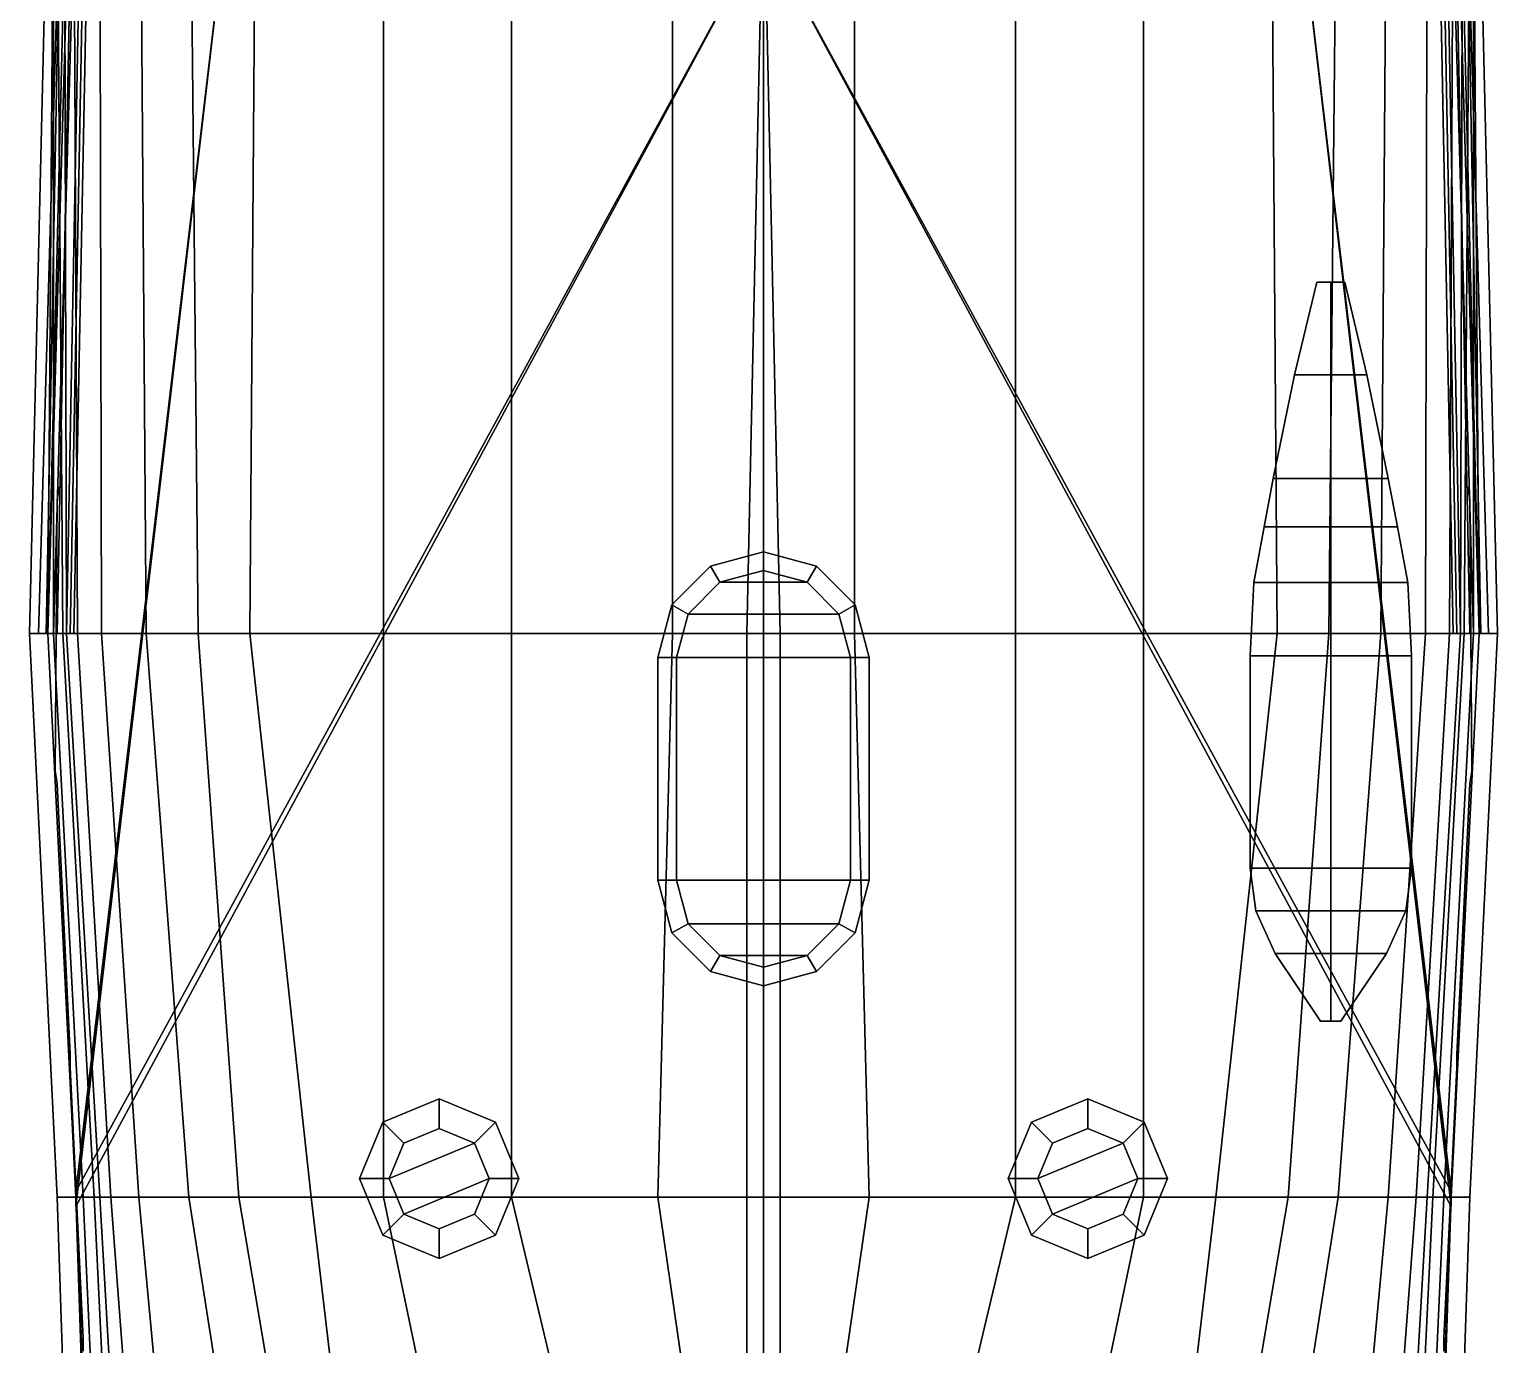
# Model space of a CAD drawing. Header units: millimetres. Extents: x -4.2 to 4.2, y -39.9 to 21.5.
# Drawn here: x -3.96 to 3.96, y -8.27 to -1.18 of the extents above; entities that cross this region are included whole.
import ezdxf

# ---------------------------------------------------------------- set-up
doc = ezdxf.new("R2010")
doc.units = ezdxf.units.MM
doc.layers.add('boats', color=1, linetype='Continuous')
doc.layers.add('railings', color=6, linetype='Continuous')

msp = doc.modelspace()

# ---------------------------------------------------------------- linework, layer by layer
for points in [[(-3.74, -0.28, 1.89), (-3.86, -0.28, 1.88), (-3.96, -4.44, 1.91), (-3.86, -4.44, 1.92)], [(-3.86, -0.28, 1.75), (-3.76, -0.28, 1.75), (-3.86, -4.44, 1.78), (-3.96, -4.44, 1.83)], [(-3.86, -0.28, 1.88), (-3.86, -0.28, 1.75), (-3.96, -4.44, 1.83), (-3.96, -4.44, 1.91)], [(-3.79, -0.28, 2.86), (-3.79, -0.28, 2.75), (-3.91, -4.44, 2.69), (-3.87, -4.44, 2.82)], [(-3.79, -0.28, 2.75), (-3.71, -0.28, 2.74), (-3.83, -4.44, 2.68), (-3.91, -4.44, 2.69)], [(-3.71, -0.28, 2.74), (-3.74, -0.28, 1.89), (-3.86, -4.44, 1.92), (-3.83, -4.44, 2.68)], [(-3.76, -0.28, 1.75), (-3.83, -0.28, 0.93), (-3.86, -4.44, 0.93), (-3.86, -4.44, 1.78)], [(-3.83, -0.28, 0.93), (-3.83, -0.28, 0.4), (-3.83, -4.44, 0.4), (-3.86, -4.44, 0.93)], [(-3.83, -0.28, 0.4), (-3.81, -0.28), (-3.78, -4.44), (-3.83, -4.44, 0.4)], [(-3.81, -0.28), (-3.77, -0.28, -0.19), (-3.76, -4.44, -0.19), (-3.78, -4.44)], [(-3.77, -0.28, -0.19), (-3.72, -0.28, -0.43), (-3.7, -4.44, -0.43), (-3.76, -4.44, -0.19)], [(-3.74, -4.44, 1.92), (3.74, -4.44, 1.92), (3.66, -0.28, 1.89), (-3.66, -0.28, 1.89)], [(-3.72, -0.28, -0.43), (-3.58, -0.28, -0.81), (-3.57, -4.44, -0.81), (-3.7, -4.44, -0.43)], [(-3.58, -0.28, -0.81), (-3.36, -0.28, -1.19), (-3.33, -4.44, -1.19), (-3.57, -4.44, -0.81)], [(-3.36, -0.28, -1.19), (-3.09, -0.28, -1.46), (-3.05, -4.44, -1.46), (-3.33, -4.44, -1.19)], [(-3.09, -0.28, -1.46), (-2.74, -0.28, -1.69), (-2.77, -4.44, -1.65), (-3.05, -4.44, -1.46)], [(-2.74, -0.28, -1.69), (-2.05, -0.28, -2.01), (-2.05, -4.44, -2.01), (-2.77, -4.44, -1.65)], [(-2.05, -0.28, -2.01), (-1.36, -0.28, -2.19), (-1.36, -4.44, -2.19), (-2.05, -4.44, -2.01)], [(-1.36, -0.28, -2.19), (-0.49, -0.28, -2.33), (-0.49, -4.44, -2.33), (-1.36, -4.44, -2.19)], [(-0.09, -4.44, -2.33), (-0.49, -4.44, -2.33), (-0.49, -0.28, -2.33), (0, -0.28, -2.33)], [(0, -4.44, -2.39), (-0.09, -4.44, -2.37), (0, -0.28, -2.33)], [(0, -0.28, -2.33), (0, -0.28, -2.33), (0.09, -4.44, -2.37), (0, -4.44, -2.39)], [(0, -0.28, -2.33), (0.49, -0.28, -2.33), (0.49, -4.44, -2.33), (0.09, -4.44, -2.33)], [(0, -0.28, -2.33), (0, -0.28, -2.33), (0.09, -4.44, -2.33), (0.09, -4.44, -2.37)], [(1.36, -4.44, -2.19), (0.49, -4.44, -2.33), (0.49, -0.28, -2.33), (1.36, -0.28, -2.19)], [(2.05, -4.44, -2.01), (1.36, -4.44, -2.19), (1.36, -0.28, -2.19), (2.05, -0.28, -2.01)], [(2.77, -4.44, -1.65), (2.05, -4.44, -2.01), (2.05, -0.28, -2.01), (2.74, -0.28, -1.69)], [(3.05, -4.44, -1.46), (2.77, -4.44, -1.65), (2.74, -0.28, -1.69), (3.09, -0.28, -1.46)], [(3.33, -4.44, -1.19), (3.05, -4.44, -1.46), (3.09, -0.28, -1.46), (3.36, -0.28, -1.19)], [(3.57, -4.44, -0.81), (3.33, -4.44, -1.19), (3.36, -0.28, -1.19), (3.58, -0.28, -0.81)], [(3.7, -4.44, -0.43), (3.57, -4.44, -0.81), (3.58, -0.28, -0.81), (3.72, -0.28, -0.43)], [(3.76, -4.44, -0.19), (3.7, -4.44, -0.43), (3.72, -0.28, -0.43), (3.77, -0.28, -0.19)], [(3.83, -4.44, 2.68), (3.86, -4.44, 1.92), (3.74, -0.28, 1.89), (3.71, -0.28, 2.74)], [(3.91, -4.44, 2.69), (3.83, -4.44, 2.68), (3.71, -0.28, 2.74), (3.79, -0.28, 2.75)], [(3.86, -4.44, 1.92), (3.96, -4.44, 1.91), (3.86, -0.28, 1.88), (3.74, -0.28, 1.89)], [(3.78, -4.44), (3.76, -4.44, -0.19), (3.77, -0.28, -0.19), (3.81, -0.28)], [(3.86, -4.44, 1.78), (3.86, -4.44, 0.93), (3.83, -0.28, 0.93), (3.76, -0.28, 1.75)], [(3.96, -4.44, 1.83), (3.86, -4.44, 1.78), (3.76, -0.28, 1.75), (3.86, -0.28, 1.75)], [(3.83, -4.44, 0.4), (3.78, -4.44), (3.81, -0.28), (3.83, -0.28, 0.4)], [(3.87, -4.44, 2.82), (3.91, -4.44, 2.69), (3.79, -0.28, 2.75), (3.79, -0.28, 2.86)], [(3.86, -4.44, 0.93), (3.83, -4.44, 0.4), (3.83, -0.28, 0.4), (3.83, -0.28, 0.93)], [(3.96, -4.44, 1.91), (3.96, -4.44, 1.83), (3.86, -0.28, 1.75), (3.86, -0.28, 1.88)], [(-0.235, -4.163, 6.08), (0, -4.1, 6.08), (0, -4, 5.89), (-0.285, -4.0764, 5.89)], [(0, -4.1, 5.76), (-0.235, -4.163, 5.76), (-0.285, -4.0764, 5.89), (0, -4, 5.89)], [(0, -4.1, 6.08), (0.235, -4.163, 6.08), (0.285, -4.0764, 5.89), (0, -4, 5.89)], [(0.235, -4.163, 5.76), (0, -4.1, 5.76), (0, -4, 5.89), (0.285, -4.0764, 5.89)], [(-0.407, -4.335, 6.08), (-0.235, -4.163, 6.08), (-0.285, -4.0764, 5.89), (-0.4936, -4.285, 5.89)], [(-0.235, -4.163, 5.76), (-0.407, -4.335, 5.76), (-0.4936, -4.285, 5.89), (-0.285, -4.0764, 5.89)], [(0, -4.1, 1.86), (-0.235, -4.163, 1.86), (-0.235, -4.163, 5.76), (0, -4.1, 5.76)], [(0, -4.1, 6.08), (-0.235, -4.163, 6.08), (0.235, -4.163, 6.08), (0, -4.1, 6.08)], [(0.235, -4.163, 1.86), (0, -4.1, 1.86), (0, -4.1, 5.76), (0.235, -4.163, 5.76)], [(0.235, -4.163, 6.08), (0.407, -4.335, 6.08), (0.4936, -4.285, 5.89), (0.285, -4.0764, 5.89)], [(0.407, -4.335, 5.76), (0.235, -4.163, 5.76), (0.285, -4.0764, 5.89), (0.4936, -4.285, 5.89)], [(-0.235, -4.163, 1.86), (-0.407, -4.335, 1.86), (-0.407, -4.335, 5.76), (-0.235, -4.163, 5.76)], [(-0.235, -4.163, 6.08), (-0.407, -4.335, 6.08), (0.407, -4.335, 6.08), (0.235, -4.163, 6.08)], [(0.407, -4.335, 1.86), (0.235, -4.163, 1.86), (0.235, -4.163, 5.76), (0.407, -4.335, 5.76)], [(-0.47, -4.57, 6.08), (-0.407, -4.335, 6.08), (-0.4936, -4.285, 5.89), (-0.57, -4.57, 5.89)], [(-0.407, -4.335, 5.76), (-0.47, -4.57, 5.76), (-0.57, -4.57, 5.89), (-0.4936, -4.285, 5.89)], [(-0.407, -4.335, 1.86), (-0.47, -4.57, 1.86), (-0.47, -4.57, 5.76), (-0.407, -4.335, 5.76)], [(-0.407, -4.335, 6.08), (-0.47, -4.57, 6.08), (0.47, -4.57, 6.08), (0.407, -4.335, 6.08)], [(0.407, -4.335, 6.08), (0.47, -4.57, 6.08), (0.57, -4.57, 5.89), (0.4936, -4.285, 5.89)], [(0.47, -4.57, 5.76), (0.407, -4.335, 5.76), (0.4936, -4.285, 5.89), (0.57, -4.57, 5.89)], [(0.47, -4.57, 1.86), (0.407, -4.335, 1.86), (0.407, -4.335, 5.76), (0.47, -4.57, 5.76)], [(-3.96, -4.44, 1.83), (-3.86, -4.44, 1.78), (-3.71, -7.48, 1.64), (-3.81, -7.48, 1.69)], [(-3.96, -4.44, 1.91), (-3.96, -4.44, 1.83), (-3.81, -7.48, 1.69), (-3.81, -7.48, 1.82)], [(-3.86, -4.44, 1.92), (-3.96, -4.44, 1.91), (-3.81, -7.48, 1.82), (-3.71, -7.48, 1.83)], [(-3.86, -4.44, 1.78), (-3.86, -4.44, 0.93), (-3.71, -7.48, 0.93), (-3.71, -7.48, 1.64)], [(-3.86, -4.44, 0.93), (-3.83, -4.44, 0.4), (-3.67, -7.48, 0.4), (-3.71, -7.48, 0.93)], [(-3.71, -7.48, 1.83), (3.71, -7.48, 1.83), (3.86, -4.44, 1.92), (-3.86, -4.44, 1.92)], [(-3.83, -4.44, 0.4), (-3.78, -4.44), (-3.61, -7.48), (-3.67, -7.48, 0.4)], [(-3.78, -4.44), (-3.76, -4.44, -0.19), (-3.58, -7.48, -0.19), (-3.61, -7.48)], [(-3.76, -4.44, -0.19), (-3.7, -4.44, -0.43), (-3.52, -7.48, -0.43), (-3.58, -7.48, -0.19)], [(-3.7, -4.44, -0.43), (-3.57, -4.44, -0.81), (-3.37, -7.48, -0.81), (-3.52, -7.48, -0.43)], [(-3.57, -4.44, -0.81), (-3.33, -4.44, -1.19), (-3.1, -7.48, -1.18), (-3.37, -7.48, -0.81)], [(-3.33, -4.44, -1.19), (-3.05, -4.44, -1.46), (-2.83, -7.48, -1.42), (-3.1, -7.48, -1.18)], [(-3.05, -4.44, -1.46), (-2.77, -4.44, -1.65), (-2.44, -7.48, -1.65), (-2.83, -7.48, -1.42)], [(-2.77, -4.44, -1.65), (-2.05, -4.44, -2.01), (-2.05, -7.48, -1.83), (-2.44, -7.48, -1.65)], [(-2.05, -4.44, -2.01), (-1.36, -4.44, -2.19), (-1.36, -7.48, -2.06), (-2.05, -7.48, -1.83)], [(-1.36, -4.44, -2.19), (-0.49, -4.44, -2.33), (-0.57, -7.48, -2.21), (-1.36, -7.48, -2.06)], [(-0.09, -7.48, -2.26), (-0.57, -7.48, -2.21), (-0.49, -4.44, -2.33), (-0.09, -4.44, -2.33)], [(-0.09, -7.48, -2.37), (-0.09, -7.48, -2.26), (-0.09, -4.44, -2.33), (-0.09, -4.44, -2.37)], [(0, -7.48, -2.39), (-0.09, -7.48, -2.37), (-0.09, -4.44, -2.37), (0, -4.44, -2.39)], [(0, -4.44, -2.39), (0.09, -4.44, -2.37), (0.09, -7.48, -2.37), (0, -7.48, -2.39)], [(0.09, -4.44, -2.37), (0.09, -4.44, -2.33), (0.09, -7.48, -2.26), (0.09, -7.48, -2.37)], [(0.09, -4.44, -2.33), (0.49, -4.44, -2.33), (0.57, -7.48, -2.21), (0.09, -7.48, -2.26)], [(1.36, -7.48, -2.06), (0.57, -7.48, -2.21), (0.49, -4.44, -2.33), (1.36, -4.44, -2.19)], [(2.05, -7.48, -1.83), (1.36, -7.48, -2.06), (1.36, -4.44, -2.19), (2.05, -4.44, -2.01)], [(2.44, -7.48, -1.65), (2.05, -7.48, -1.83), (2.05, -4.44, -2.01), (2.77, -4.44, -1.65)], [(2.83, -7.48, -1.42), (2.44, -7.48, -1.65), (2.77, -4.44, -1.65), (3.05, -4.44, -1.46)], [(3.1, -7.48, -1.18), (2.83, -7.48, -1.42), (3.05, -4.44, -1.46), (3.33, -4.44, -1.19)], [(3.37, -7.48, -0.81), (3.1, -7.48, -1.18), (3.33, -4.44, -1.19), (3.57, -4.44, -0.81)], [(3.52, -7.48, -0.43), (3.37, -7.48, -0.81), (3.57, -4.44, -0.81), (3.7, -4.44, -0.43)], [(3.58, -7.48, -0.19), (3.52, -7.48, -0.43), (3.7, -4.44, -0.43), (3.76, -4.44, -0.19)], [(3.61, -7.48), (3.58, -7.48, -0.19), (3.76, -4.44, -0.19), (3.78, -4.44)], [(3.67, -7.48, 0.4), (3.61, -7.48), (3.78, -4.44), (3.83, -4.44, 0.4)], [(3.71, -7.48, 0.93), (3.67, -7.48, 0.4), (3.83, -4.44, 0.4), (3.86, -4.44, 0.93)], [(3.71, -7.48, 1.64), (3.71, -7.48, 0.93), (3.86, -4.44, 0.93), (3.86, -4.44, 1.78)], [(3.71, -7.48, 1.83), (3.81, -7.48, 1.82), (3.96, -4.44, 1.91), (3.86, -4.44, 1.92)], [(3.81, -7.48, 1.69), (3.71, -7.48, 1.64), (3.86, -4.44, 1.78), (3.96, -4.44, 1.83)], [(3.81, -7.48, 1.82), (3.81, -7.48, 1.69), (3.96, -4.44, 1.83), (3.96, -4.44, 1.91)], [(-0.47, -5.77, 6.08), (-0.47, -4.57, 6.08), (-0.57, -4.57, 5.89), (-0.57, -5.77, 5.89)], [(-0.47, -4.57, 5.76), (-0.47, -5.77, 5.76), (-0.57, -5.77, 5.89), (-0.57, -4.57, 5.89)], [(-0.47, -4.57, 1.86), (-0.47, -5.77, 1.86), (-0.47, -5.77, 5.76), (-0.47, -4.57, 5.76)], [(-0.47, -4.57, 6.08), (-0.47, -5.77, 6.08), (0.47, -5.77, 6.08), (0.47, -4.57, 6.08)], [(0.47, -5.77, 1.86), (0.47, -4.57, 1.86), (0.47, -4.57, 5.76), (0.47, -5.77, 5.76)], [(0.47, -5.77, 5.76), (0.47, -4.57, 5.76), (0.57, -4.57, 5.89), (0.57, -5.77, 5.89)], [(0.47, -4.57, 6.08), (0.47, -5.77, 6.08), (0.57, -5.77, 5.89), (0.57, -4.57, 5.89)], [(-0.407, -6.005, 6.08), (-0.47, -5.77, 6.08), (-0.57, -5.77, 5.89), (-0.4936, -6.055, 5.89)], [(-0.47, -5.77, 5.76), (-0.407, -6.005, 5.76), (-0.4936, -6.055, 5.89), (-0.57, -5.77, 5.89)], [(-0.47, -5.77, 1.86), (-0.407, -6.005, 1.86), (-0.407, -6.005, 5.76), (-0.47, -5.77, 5.76)], [(0.407, -6.005, 6.08), (0.47, -5.77, 6.08), (-0.47, -5.77, 6.08), (-0.407, -6.005, 6.08)], [(0.407, -6.005, 1.86), (0.47, -5.77, 1.86), (0.47, -5.77, 5.76), (0.407, -6.005, 5.76)], [(0.47, -5.77, 6.08), (0.407, -6.005, 6.08), (0.4936, -6.055, 5.89), (0.57, -5.77, 5.89)], [(0.407, -6.005, 5.76), (0.47, -5.77, 5.76), (0.57, -5.77, 5.89), (0.4936, -6.055, 5.89)], [(-0.235, -6.177, 6.08), (-0.407, -6.005, 6.08), (-0.4936, -6.055, 5.89), (-0.285, -6.2636, 5.89)], [(-0.407, -6.005, 5.76), (-0.235, -6.177, 5.76), (-0.285, -6.2636, 5.89), (-0.4936, -6.055, 5.89)], [(-0.407, -6.005, 1.86), (-0.235, -6.177, 1.86), (-0.235, -6.177, 5.76), (-0.407, -6.005, 5.76)], [(0.235, -6.177, 6.08), (0.407, -6.005, 6.08), (-0.407, -6.005, 6.08), (-0.235, -6.177, 6.08)], [(0.235, -6.177, 1.86), (0.407, -6.005, 1.86), (0.407, -6.005, 5.76), (0.235, -6.177, 5.76)], [(0.407, -6.005, 6.08), (0.235, -6.177, 6.08), (0.285, -6.2636, 5.89), (0.4936, -6.055, 5.89)], [(0.235, -6.177, 5.76), (0.407, -6.005, 5.76), (0.4936, -6.055, 5.89), (0.285, -6.2636, 5.89)], [(0, -6.24, 6.08), (-0.235, -6.177, 6.08), (-0.285, -6.2636, 5.89), (0, -6.34, 5.89)], [(-0.235, -6.177, 5.76), (0, -6.24, 5.76), (0, -6.34, 5.89), (-0.285, -6.2636, 5.89)], [(-0.235, -6.177, 1.86), (0, -6.24, 1.86), (0, -6.24, 5.76), (-0.235, -6.177, 5.76)], [(0, -6.24, 6.08), (0.235, -6.177, 6.08), (-0.235, -6.177, 6.08), (0, -6.24, 6.08)], [(0, -6.24, 1.86), (0.235, -6.177, 1.86), (0.235, -6.177, 5.76), (0, -6.24, 5.76)], [(0.235, -6.177, 6.08), (0, -6.24, 6.08), (0, -6.34, 5.89), (0.285, -6.2636, 5.89)], [(0, -6.24, 5.76), (0.235, -6.177, 5.76), (0.285, -6.2636, 5.89), (0, -6.34, 5.89)], [(-1.75, -6.95, 3.09), (-2.0541, -7.0759, 3.09), (-2.0541, -7.0759, 3.31), (-1.75, -6.95, 3.31)], [(-1.75, -7.11, 2.92), (-1.9409, -7.1891, 2.92), (-2.0541, -7.0759, 3.09), (-1.75, -6.95, 3.09)], [(-1.9409, -7.1891, 3.48), (-1.75, -7.11, 3.48), (-1.75, -6.95, 3.31), (-2.0541, -7.0759, 3.31)], [(-1.4459, -7.0759, 3.09), (-1.75, -6.95, 3.09), (-1.75, -6.95, 3.31), (-1.4459, -7.0759, 3.31)], [(-1.5591, -7.1891, 2.92), (-1.75, -7.11, 2.92), (-1.75, -6.95, 3.09), (-1.4459, -7.0759, 3.09)], [(-1.75, -7.11, 3.48), (-1.5591, -7.1891, 3.48), (-1.4459, -7.0759, 3.31), (-1.75, -6.95, 3.31)], [(1.75, -6.95, 3.09), (1.4459, -7.0759, 3.09), (1.4459, -7.0759, 3.31), (1.75, -6.95, 3.31)], [(1.75, -7.11, 2.92), (1.5591, -7.1891, 2.92), (1.4459, -7.0759, 3.09), (1.75, -6.95, 3.09)], [(1.5591, -7.1891, 3.48), (1.75, -7.11, 3.48), (1.75, -6.95, 3.31), (1.4459, -7.0759, 3.31)], [(2.0541, -7.0759, 3.09), (1.75, -6.95, 3.09), (1.75, -6.95, 3.31), (2.0541, -7.0759, 3.31)], [(1.9409, -7.1891, 2.92), (1.75, -7.11, 2.92), (1.75, -6.95, 3.09), (2.0541, -7.0759, 3.09)], [(1.75, -7.11, 3.48), (1.9409, -7.1891, 3.48), (2.0541, -7.0759, 3.31), (1.75, -6.95, 3.31)], [(-2.0541, -7.0759, 3.09), (-2.18, -7.38, 3.09), (-2.18, -7.38, 3.31), (-2.0541, -7.0759, 3.31)], [(-1.9409, -7.1891, 2.92), (-2.02, -7.38, 2.92), (-2.18, -7.38, 3.09), (-2.0541, -7.0759, 3.09)], [(-2.02, -7.38, 3.48), (-1.9409, -7.1891, 3.48), (-2.0541, -7.0759, 3.31), (-2.18, -7.38, 3.31)], [(-1.75, -7.11, 3.48), (-1.9409, -7.1891, 3.48), (-2.02, -7.38, 3.48), (-1.5591, -7.1891, 3.48)], [(-1.75, -7.11, 1.83), (-1.9409, -7.1891, 1.83), (-1.9409, -7.1891, 2.92), (-1.75, -7.11, 2.92)], [(-1.5591, -7.1891, 1.83), (-1.75, -7.11, 1.83), (-1.75, -7.11, 2.92), (-1.5591, -7.1891, 2.92)], [(-1.48, -7.38, 2.92), (-1.5591, -7.1891, 2.92), (-1.4459, -7.0759, 3.09), (-1.32, -7.38, 3.09)], [(-1.5591, -7.1891, 3.48), (-1.48, -7.38, 3.48), (-1.32, -7.38, 3.31), (-1.4459, -7.0759, 3.31)], [(-1.32, -7.38, 3.09), (-1.4459, -7.0759, 3.09), (-1.4459, -7.0759, 3.31), (-1.32, -7.38, 3.31)], [(1.4459, -7.0759, 3.09), (1.32, -7.38, 3.09), (1.32, -7.38, 3.31), (1.4459, -7.0759, 3.31)], [(1.5591, -7.1891, 2.92), (1.48, -7.38, 2.92), (1.32, -7.38, 3.09), (1.4459, -7.0759, 3.09)], [(1.48, -7.38, 3.48), (1.5591, -7.1891, 3.48), (1.4459, -7.0759, 3.31), (1.32, -7.38, 3.31)], [(1.75, -7.11, 3.48), (1.5591, -7.1891, 3.48), (1.48, -7.38, 3.48), (1.9409, -7.1891, 3.48)], [(1.75, -7.11, 1.83), (1.5591, -7.1891, 1.83), (1.5591, -7.1891, 2.92), (1.75, -7.11, 2.92)], [(1.9409, -7.1891, 1.83), (1.75, -7.11, 1.83), (1.75, -7.11, 2.92), (1.9409, -7.1891, 2.92)], [(2.02, -7.38, 2.92), (1.9409, -7.1891, 2.92), (2.0541, -7.0759, 3.09), (2.18, -7.38, 3.09)], [(1.9409, -7.1891, 3.48), (2.02, -7.38, 3.48), (2.18, -7.38, 3.31), (2.0541, -7.0759, 3.31)], [(2.18, -7.38, 3.09), (2.0541, -7.0759, 3.09), (2.0541, -7.0759, 3.31), (2.18, -7.38, 3.31)], [(-1.9409, -7.1891, 1.83), (-2.02, -7.38, 1.83), (-2.02, -7.38, 2.92), (-1.9409, -7.1891, 2.92)], [(-1.5591, -7.1891, 3.48), (-2.02, -7.38, 3.48), (-1.9409, -7.5709, 3.48), (-1.48, -7.38, 3.48)], [(-1.48, -7.38, 1.83), (-1.5591, -7.1891, 1.83), (-1.5591, -7.1891, 2.92), (-1.48, -7.38, 2.92)], [(1.5591, -7.1891, 1.83), (1.48, -7.38, 1.83), (1.48, -7.38, 2.92), (1.5591, -7.1891, 2.92)], [(1.9409, -7.1891, 3.48), (1.48, -7.38, 3.48), (1.5591, -7.5709, 3.48), (2.02, -7.38, 3.48)], [(2.02, -7.38, 1.83), (1.9409, -7.1891, 1.83), (1.9409, -7.1891, 2.92), (2.02, -7.38, 2.92)], [(-2.18, -7.38, 3.09), (-2.0541, -7.6841, 3.09), (-2.0541, -7.6841, 3.31), (-2.18, -7.38, 3.31)], [(-2.02, -7.38, 2.92), (-1.9409, -7.5709, 2.92), (-2.0541, -7.6841, 3.09), (-2.18, -7.38, 3.09)], [(-1.9409, -7.5709, 3.48), (-2.02, -7.38, 3.48), (-2.18, -7.38, 3.31), (-2.0541, -7.6841, 3.31)], [(-2.02, -7.38, 1.83), (-1.9409, -7.5709, 1.83), (-1.9409, -7.5709, 2.92), (-2.02, -7.38, 2.92)], [(-1.48, -7.38, 3.48), (-1.9409, -7.5709, 3.48), (-1.75, -7.65, 3.48), (-1.5591, -7.5709, 3.48)], [(-1.5591, -7.5709, 1.83), (-1.48, -7.38, 1.83), (-1.48, -7.38, 2.92), (-1.5591, -7.5709, 2.92)], [(-1.5591, -7.5709, 2.92), (-1.48, -7.38, 2.92), (-1.32, -7.38, 3.09), (-1.4459, -7.6841, 3.09)], [(-1.48, -7.38, 3.48), (-1.5591, -7.5709, 3.48), (-1.4459, -7.6841, 3.31), (-1.32, -7.38, 3.31)], [(-1.4459, -7.6841, 3.09), (-1.32, -7.38, 3.09), (-1.32, -7.38, 3.31), (-1.4459, -7.6841, 3.31)], [(1.32, -7.38, 3.09), (1.4459, -7.6841, 3.09), (1.4459, -7.6841, 3.31), (1.32, -7.38, 3.31)], [(1.48, -7.38, 2.92), (1.5591, -7.5709, 2.92), (1.4459, -7.6841, 3.09), (1.32, -7.38, 3.09)], [(1.5591, -7.5709, 3.48), (1.48, -7.38, 3.48), (1.32, -7.38, 3.31), (1.4459, -7.6841, 3.31)], [(1.48, -7.38, 1.83), (1.5591, -7.5709, 1.83), (1.5591, -7.5709, 2.92), (1.48, -7.38, 2.92)], [(2.02, -7.38, 3.48), (1.5591, -7.5709, 3.48), (1.75, -7.65, 3.48), (1.9409, -7.5709, 3.48)], [(1.9409, -7.5709, 1.83), (2.02, -7.38, 1.83), (2.02, -7.38, 2.92), (1.9409, -7.5709, 2.92)], [(1.9409, -7.5709, 2.92), (2.02, -7.38, 2.92), (2.18, -7.38, 3.09), (2.0541, -7.6841, 3.09)], [(2.02, -7.38, 3.48), (1.9409, -7.5709, 3.48), (2.0541, -7.6841, 3.31), (2.18, -7.38, 3.31)], [(2.0541, -7.6841, 3.09), (2.18, -7.38, 3.09), (2.18, -7.38, 3.31), (2.0541, -7.6841, 3.31)], [(-3.71, -7.48, 1.83), (-3.81, -7.48, 1.82), (-3.7, -10.79, 1.82), (-3.6, -10.79, 1.83)], [(-3.81, -7.48, 1.82), (-3.81, -7.48, 1.69), (-3.7, -10.79, 1.69), (-3.7, -10.79, 1.82)], [(-3.81, -7.48, 1.69), (-3.71, -7.48, 1.64), (-3.6, -10.79, 1.64), (-3.7, -10.79, 1.69)], [(-3.71, -7.48, 1.64), (-3.71, -7.48, 0.93), (-3.58, -10.79, 0.98), (-3.6, -10.79, 1.64)], [(-3.71, -7.48, 0.93), (-3.67, -7.48, 0.4), (-3.52, -10.79, 0.4), (-3.58, -10.79, 0.98)], [(-3.6, -10.79, 1.83), (3.6, -10.79, 1.83), (3.71, -7.48, 1.83), (-3.71, -7.48, 1.83)], [(-3.67, -7.48, 0.4), (-3.61, -7.48), (-3.45, -10.79), (-3.52, -10.79, 0.4)], [(-3.61, -7.48), (-3.58, -7.48, -0.19), (-3.39, -10.79, -0.19), (-3.45, -10.79)], [(-3.58, -7.48, -0.19), (-3.52, -7.48, -0.43), (-3.27, -10.79, -0.43), (-3.39, -10.79, -0.19)], [(-3.52, -7.48, -0.43), (-3.37, -7.48, -0.81), (-3.06, -10.79, -0.69), (-3.27, -10.79, -0.43)], [(-3.37, -7.48, -0.81), (-3.1, -7.48, -1.18), (-2.58, -10.79, -1.13), (-3.06, -10.79, -0.69)], [(-3.1, -7.48, -1.18), (-2.83, -7.48, -1.42), (-2.27, -10.79, -1.36), (-2.58, -10.79, -1.13)], [(-2.83, -7.48, -1.42), (-2.44, -7.48, -1.65), (-2.05, -10.79, -1.49), (-2.27, -10.79, -1.36)], [(-2.44, -7.48, -1.65), (-2.05, -7.48, -1.83), (-1.36, -10.79, -1.82), (-2.05, -10.79, -1.49)], [(-2.05, -7.48, -1.83), (-1.36, -7.48, -2.06), (-0.57, -10.79, -2.03), (-1.36, -10.79, -1.82)], [(-0.09, -10.79, -2.11), (-0.57, -10.79, -2.03), (-1.36, -7.48, -2.06), (-0.57, -7.48, -2.21)], [(-0.09, -10.79, -2.11), (-0.09, -10.79, -2.11), (-0.57, -7.48, -2.21), (-0.09, -7.48, -2.26)], [(-0.09, -10.79, -2.37), (-0.09, -10.79, -2.11), (-0.09, -7.48, -2.26), (-0.09, -7.48, -2.37)], [(0, -10.79, -2.39), (-0.09, -10.79, -2.37), (-0.09, -7.48, -2.37), (0, -7.48, -2.39)], [(0, -7.48, -2.39), (0.09, -7.48, -2.37), (0.09, -10.79, -2.37), (0, -10.79, -2.39)], [(0.09, -7.48, -2.37), (0.09, -7.48, -2.26), (0.09, -10.79, -2.11), (0.09, -10.79, -2.37)], [(0.57, -7.48, -2.21), (1.36, -7.48, -2.06), (0.57, -10.79, -2.03), (0.09, -10.79, -2.11)], [(0.09, -7.48, -2.26), (0.57, -7.48, -2.21), (0.09, -10.79, -2.11)], [(1.36, -10.79, -1.82), (0.57, -10.79, -2.03), (1.36, -7.48, -2.06), (2.05, -7.48, -1.83)], [(2.05, -10.79, -1.49), (1.36, -10.79, -1.82), (2.05, -7.48, -1.83), (2.44, -7.48, -1.65)], [(2.27, -10.79, -1.36), (2.05, -10.79, -1.49), (2.44, -7.48, -1.65), (2.83, -7.48, -1.42)], [(2.58, -10.79, -1.13), (2.27, -10.79, -1.36), (2.83, -7.48, -1.42), (3.1, -7.48, -1.18)], [(3.06, -10.79, -0.69), (2.58, -10.79, -1.13), (3.1, -7.48, -1.18), (3.37, -7.48, -0.81)], [(3.27, -10.79, -0.43), (3.06, -10.79, -0.69), (3.37, -7.48, -0.81), (3.52, -7.48, -0.43)], [(3.39, -10.79, -0.19), (3.27, -10.79, -0.43), (3.52, -7.48, -0.43), (3.58, -7.48, -0.19)], [(3.45, -10.79), (3.39, -10.79, -0.19), (3.58, -7.48, -0.19), (3.61, -7.48)], [(3.52, -10.79, 0.4), (3.45, -10.79), (3.61, -7.48), (3.67, -7.48, 0.4)], [(3.58, -10.79, 0.98), (3.52, -10.79, 0.4), (3.67, -7.48, 0.4), (3.71, -7.48, 0.93)], [(3.6, -10.79, 1.64), (3.58, -10.79, 0.98), (3.71, -7.48, 0.93), (3.71, -7.48, 1.64)], [(3.7, -10.79, 1.69), (3.6, -10.79, 1.64), (3.71, -7.48, 1.64), (3.81, -7.48, 1.69)], [(3.6, -10.79, 1.83), (3.7, -10.79, 1.82), (3.81, -7.48, 1.82), (3.71, -7.48, 1.83)], [(3.7, -10.79, 1.82), (3.7, -10.79, 1.69), (3.81, -7.48, 1.69), (3.81, -7.48, 1.82)], [(-1.9409, -7.5709, 2.92), (-1.75, -7.65, 2.92), (-1.75, -7.81, 3.09), (-2.0541, -7.6841, 3.09)], [(-1.75, -7.65, 3.48), (-1.9409, -7.5709, 3.48), (-2.0541, -7.6841, 3.31), (-1.75, -7.81, 3.31)], [(-1.9409, -7.5709, 1.83), (-1.75, -7.65, 1.83), (-1.75, -7.65, 2.92), (-1.9409, -7.5709, 2.92)], [(-1.75, -7.65, 1.83), (-1.5591, -7.5709, 1.83), (-1.5591, -7.5709, 2.92), (-1.75, -7.65, 2.92)], [(-1.75, -7.65, 2.92), (-1.5591, -7.5709, 2.92), (-1.4459, -7.6841, 3.09), (-1.75, -7.81, 3.09)], [(-1.5591, -7.5709, 3.48), (-1.75, -7.65, 3.48), (-1.75, -7.81, 3.31), (-1.4459, -7.6841, 3.31)], [(1.5591, -7.5709, 2.92), (1.75, -7.65, 2.92), (1.75, -7.81, 3.09), (1.4459, -7.6841, 3.09)], [(1.75, -7.65, 3.48), (1.5591, -7.5709, 3.48), (1.4459, -7.6841, 3.31), (1.75, -7.81, 3.31)], [(1.5591, -7.5709, 1.83), (1.75, -7.65, 1.83), (1.75, -7.65, 2.92), (1.5591, -7.5709, 2.92)], [(1.75, -7.65, 1.83), (1.9409, -7.5709, 1.83), (1.9409, -7.5709, 2.92), (1.75, -7.65, 2.92)], [(1.75, -7.65, 2.92), (1.9409, -7.5709, 2.92), (2.0541, -7.6841, 3.09), (1.75, -7.81, 3.09)], [(1.9409, -7.5709, 3.48), (1.75, -7.65, 3.48), (1.75, -7.81, 3.31), (2.0541, -7.6841, 3.31)], [(-2.0541, -7.6841, 3.09), (-1.75, -7.81, 3.09), (-1.75, -7.81, 3.31), (-2.0541, -7.6841, 3.31)], [(-1.75, -7.81, 3.09), (-1.4459, -7.6841, 3.09), (-1.4459, -7.6841, 3.31), (-1.75, -7.81, 3.31)], [(1.4459, -7.6841, 3.09), (1.75, -7.81, 3.09), (1.75, -7.81, 3.31), (1.4459, -7.6841, 3.31)], [(1.75, -7.81, 3.09), (2.0541, -7.6841, 3.09), (2.0541, -7.6841, 3.31), (1.75, -7.81, 3.31)]]:
    msp.add_3dface(points)
at = {"color": 2}
for points in [[(-3.73, -0.28, 2.86), (-3.79, -0.28, 2.86), (-3.87, -4.44, 2.82), (-3.81, -4.44, 2.82)], [(-3.68, -0.28, 2.83), (-3.73, -0.28, 2.86), (-3.81, -4.44, 2.82), (-3.76, -4.44, 2.79)], [(-3.64, -0.28, 2.73), (-3.68, -0.28, 2.83), (-3.76, -4.44, 2.79), (-3.72, -4.44, 2.69)], [(-3.66, -0.28, 1.89), (-3.64, -0.28, 2.73), (-3.72, -4.44, 2.69), (-3.74, -4.44, 1.92)], [(3.74, -4.44, 1.92), (3.72, -4.44, 2.69), (3.64, -0.28, 2.73), (3.66, -0.28, 1.89)], [(3.72, -4.44, 2.69), (3.76, -4.44, 2.79), (3.68, -0.28, 2.83), (3.64, -0.28, 2.73)], [(3.76, -4.44, 2.79), (3.81, -4.44, 2.82), (3.73, -0.28, 2.86), (3.68, -0.28, 2.83)], [(3.81, -4.44, 2.82), (3.87, -4.44, 2.82), (3.79, -0.28, 2.86), (3.73, -0.28, 2.86)], [(-3.81, -4.44, 2.82), (-3.87, -4.44, 2.82), (-3.91, -4.44, 2.69), (-3.83, -4.44, 2.68)], [(-3.72, -4.44, 2.69), (-3.83, -4.44, 2.68), (-3.86, -4.44, 1.92), (-3.74, -4.44, 1.92)], [(-3.76, -4.44, 2.79), (-3.81, -4.44, 2.82), (-3.83, -4.44, 2.68), (-3.72, -4.44, 2.69)], [(3.86, -4.44, 1.92), (3.83, -4.44, 2.68), (3.72, -4.44, 2.69), (3.74, -4.44, 1.92)], [(3.83, -4.44, 2.68), (3.91, -4.44, 2.69), (3.76, -4.44, 2.79), (3.72, -4.44, 2.69)], [(3.91, -4.44, 2.69), (3.87, -4.44, 2.82), (3.81, -4.44, 2.82), (3.76, -4.44, 2.79)]]:
    msp.add_3dface(points, dxfattribs=at)
at = {"layer": 'boats'}
for points in [[(3.06, -2.545, 2.335), (3.06, -3.045, 2.16), (2.865, -3.045, 2.505), (2.985, -2.545, 2.515)], [(2.985, -2.545, 2.515), (2.865, -3.045, 2.505), (3.06, -3.045, 2.16), (3.06, -2.545, 2.335)], [(3.06, -2.545, 2.335), (3.06, -2.545, 2.335), (3.135, -2.545, 2.515), (2.985, -2.545, 2.515)], [(2.985, -2.545, 2.515), (3.135, -2.545, 2.515), (3.06, -2.545, 2.335)], [(3.135, -2.545, 2.515), (3.255, -3.045, 2.505), (3.06, -3.045, 2.16), (3.06, -2.545, 2.335)], [(3.06, -2.545, 2.335), (3.06, -3.045, 2.16), (3.255, -3.045, 2.505), (3.135, -2.545, 2.515)], [(3.06, -3.045, 2.16), (3.06, -3.605, 2.02), (2.75, -3.605, 2.47), (2.865, -3.045, 2.505)], [(2.865, -3.045, 2.505), (2.75, -3.605, 2.47), (3.06, -3.605, 2.02), (3.06, -3.045, 2.16)], [(3.255, -3.045, 2.505), (3.37, -3.605, 2.47), (3.06, -3.605, 2.02), (3.06, -3.045, 2.16)], [(3.06, -3.045, 2.16), (3.06, -3.605, 2.02), (3.37, -3.605, 2.47), (3.255, -3.045, 2.505)], [(2.75, -3.605, 2.47), (2.7, -3.865, 2.455), (3.06, -3.865, 1.945), (3.06, -3.605, 2.02)], [(3.06, -3.605, 2.02), (3.06, -3.865, 1.945), (2.7, -3.865, 2.455), (2.75, -3.605, 2.47)], [(3.06, -3.605, 2.02), (3.06, -3.865, 1.945), (3.42, -3.865, 2.455), (3.37, -3.605, 2.47)], [(3.37, -3.605, 2.47), (3.42, -3.865, 2.455), (3.06, -3.865, 1.945), (3.06, -3.605, 2.02)], [(2.7, -3.865, 2.455), (2.645, -4.165, 2.44), (3.06, -4.165, 1.94), (3.06, -3.865, 1.945)], [(3.06, -3.865, 1.945), (3.06, -4.165, 1.94), (2.645, -4.165, 2.44), (2.7, -3.865, 2.455)], [(3.06, -3.865, 1.945), (3.06, -4.165, 1.94), (3.475, -4.165, 2.44), (3.42, -3.865, 2.455)], [(3.42, -3.865, 2.455), (3.475, -4.165, 2.44), (3.06, -4.165, 1.94), (3.06, -3.865, 1.945)], [(2.645, -4.165, 2.44), (2.625, -4.56, 2.435), (3.06, -4.56, 1.93), (3.06, -4.165, 1.94)], [(3.06, -4.165, 1.94), (3.06, -4.56, 1.93), (2.625, -4.56, 2.435), (2.645, -4.165, 2.44)], [(3.06, -4.165, 1.94), (3.06, -4.56, 1.93), (3.495, -4.56, 2.435), (3.475, -4.165, 2.44)], [(3.475, -4.165, 2.44), (3.495, -4.56, 2.435), (3.06, -4.56, 1.93), (3.06, -4.165, 1.94)], [(2.625, -4.56, 2.435), (2.625, -5.705, 2.475), (3.06, -5.705, 1.895), (3.06, -4.56, 1.93)], [(3.06, -4.56, 1.93), (3.06, -5.705, 1.895), (2.625, -5.705, 2.475), (2.625, -4.56, 2.435)], [(3.06, -4.56, 1.93), (3.06, -5.705, 1.895), (3.495, -5.705, 2.475), (3.495, -4.56, 2.435)], [(3.495, -4.56, 2.435), (3.495, -5.705, 2.475), (3.06, -5.705, 1.895), (3.06, -4.56, 1.93)], [(3.06, -5.705, 1.895), (3.06, -5.935, 1.91), (2.655, -5.935, 2.485), (2.625, -5.705, 2.475)], [(2.625, -5.705, 2.475), (2.655, -5.935, 2.485), (3.06, -5.935, 1.91), (3.06, -5.705, 1.895)], [(3.495, -5.705, 2.475), (3.465, -5.935, 2.485), (3.06, -5.935, 1.91), (3.06, -5.705, 1.895)], [(3.06, -5.705, 1.895), (3.06, -5.935, 1.91), (3.465, -5.935, 2.485), (3.495, -5.705, 2.475)], [(3.06, -5.935, 1.91), (3.06, -6.165, 1.94), (2.76, -6.165, 2.515), (2.655, -5.935, 2.485)], [(2.655, -5.935, 2.485), (2.76, -6.165, 2.515), (3.06, -6.165, 1.94), (3.06, -5.935, 1.91)], [(3.465, -5.935, 2.485), (3.36, -6.165, 2.515), (3.06, -6.165, 1.94), (3.06, -5.935, 1.91)], [(3.06, -5.935, 1.91), (3.06, -6.165, 1.94), (3.36, -6.165, 2.515), (3.465, -5.935, 2.485)], [(2.76, -6.165, 2.515), (3.005, -6.53, 2.55), (3.06, -6.53, 2.445), (3.06, -6.165, 1.94)], [(3.06, -6.165, 1.94), (3.06, -6.53, 2.445), (3.005, -6.53, 2.55), (2.76, -6.165, 2.515)], [(3.06, -6.165, 1.94), (3.06, -6.53, 2.445), (3.115, -6.53, 2.55), (3.36, -6.165, 2.515)], [(3.36, -6.165, 2.515), (3.115, -6.53, 2.55), (3.06, -6.53, 2.445), (3.06, -6.165, 1.94)], [(3.06, -6.53, 2.445), (3.06, -6.53, 2.445), (3.115, -6.53, 2.55), (3.005, -6.53, 2.55)], [(3.005, -6.53, 2.55), (3.115, -6.53, 2.55), (3.06, -6.53, 2.445)]]:
    msp.add_3dface(points, dxfattribs=at)
at = {"layer": 'railings'}
for points in [[(-2.89, -0.51, 12.26), (-2.89, -0.51, 12.29), (-3.71, -7.53, 2.92), (-3.71, -7.45, 2.92)], [(-3.71, -7.45, 2.92), (-3.71, -7.53, 2.92), (-2.89, -0.51, 12.29), (-2.89, -0.51, 12.26)], [(3.71, -7.45, 2.92), (3.71, -7.53, 2.92), (2.89, -0.51, 12.29), (2.89, -0.51, 12.26)], [(2.89, -0.51, 12.26), (2.89, -0.51, 12.29), (3.71, -7.53, 2.92), (3.71, -7.45, 2.92)], [(-3.71, -7.45, 2.92), (-3.71, -7.53, 2.92), (0, -0.65, 14.83), (0, -0.65, 14.8)], [(0, -0.65, 14.8), (0, -0.65, 14.83), (-3.71, -7.53, 2.92), (-3.71, -7.45, 2.92)], [(0, -0.65, 14.8), (0, -0.65, 14.83), (0, -20.74, 5.25), (0, -20.74, 5.2)], [(0, -20.74, 5.2), (0, -20.74, 5.25), (0, -0.65, 14.83), (0, -0.65, 14.8)], [(0, -0.65, 14.8), (0, -0.65, 14.83), (3.71, -7.53, 2.92), (3.71, -7.45, 2.92)], [(3.71, -7.45, 2.92), (3.71, -7.53, 2.92), (0, -0.65, 14.83), (0, -0.65, 14.8)], [(-3.81, -3.72, 2.94), (-3.81, -3.72, 2.99), (-3.82, -5.18, 2.97), (-3.82, -5.18, 2.92)], [(-3.82, -5.18, 2.92), (-3.82, -5.18, 2.97), (-3.81, -3.72, 2.99), (-3.81, -3.72, 2.94)], [(-3.82, -5.18, 2.65), (-3.82, -5.18, 2.7), (-3.81, -3.72, 2.72), (-3.81, -3.72, 2.67)], [(-3.81, -3.72, 2.67), (-3.81, -3.72, 2.72), (-3.82, -5.18, 2.7), (-3.82, -5.18, 2.65)], [(-3.81, -3.72, 2.33), (-3.81, -3.72, 2.38), (-3.82, -5.18, 2.36), (-3.82, -5.18, 2.31)], [(-3.82, -5.18, 2.31), (-3.82, -5.18, 2.36), (-3.81, -3.72, 2.38), (-3.81, -3.72, 2.33)], [(-3.81, -3.72, 1.91), (-3.8, -3.65, 1.91), (-3.8, -3.65, 2.99), (-3.81, -3.72, 2.99)], [(-3.81, -3.72, 2.99), (-3.8, -3.65, 2.99), (-3.8, -3.65, 1.91), (-3.81, -3.72, 1.91)], [(3.81, -3.72, 2.99), (3.8, -3.65, 2.99), (3.8, -3.65, 1.91), (3.81, -3.72, 1.91)], [(3.81, -3.72, 1.91), (3.8, -3.65, 1.91), (3.8, -3.65, 2.99), (3.81, -3.72, 2.99)], [(3.82, -5.18, 2.31), (3.82, -5.18, 2.36), (3.81, -3.72, 2.38), (3.81, -3.72, 2.33)], [(3.81, -3.72, 2.33), (3.81, -3.72, 2.38), (3.82, -5.18, 2.36), (3.82, -5.18, 2.31)], [(3.81, -3.72, 2.67), (3.81, -3.72, 2.72), (3.82, -5.18, 2.7), (3.82, -5.18, 2.65)], [(3.82, -5.18, 2.65), (3.82, -5.18, 2.7), (3.81, -3.72, 2.72), (3.81, -3.72, 2.67)], [(3.82, -5.18, 2.92), (3.82, -5.18, 2.97), (3.81, -3.72, 2.99), (3.81, -3.72, 2.94)], [(3.81, -3.72, 2.94), (3.81, -3.72, 2.99), (3.82, -5.18, 2.97), (3.82, -5.18, 2.92)], [(-3.81, -5.25, 1.89), (-3.82, -5.18, 1.89), (-3.82, -5.18, 2.97), (-3.81, -5.25, 2.97)], [(-3.81, -5.25, 2.97), (-3.82, -5.18, 2.97), (-3.82, -5.18, 1.89), (-3.81, -5.25, 1.89)], [(3.81, -5.25, 1.89), (3.82, -5.18, 1.89), (3.82, -5.18, 2.97), (3.81, -5.25, 2.97)], [(3.81, -5.25, 2.97), (3.82, -5.18, 2.97), (3.82, -5.18, 1.89), (3.81, -5.25, 1.89)], [(-3.81, -5.25, 2.92), (-3.81, -5.25, 2.97), (-3.74, -6.71, 2.93), (-3.74, -6.71, 2.88)], [(-3.74, -6.71, 2.88), (-3.74, -6.71, 2.93), (-3.81, -5.25, 2.97), (-3.81, -5.25, 2.92)], [(-3.81, -5.25, 2.65), (-3.81, -5.25, 2.7), (-3.74, -6.71, 2.66), (-3.74, -6.71, 2.61)], [(-3.74, -6.71, 2.61), (-3.74, -6.71, 2.66), (-3.81, -5.25, 2.7), (-3.81, -5.25, 2.65)], [(-3.74, -6.71, 2.27), (-3.74, -6.71, 2.32), (-3.81, -5.25, 2.36), (-3.81, -5.25, 2.31)], [(-3.81, -5.25, 2.31), (-3.81, -5.25, 2.36), (-3.74, -6.71, 2.32), (-3.74, -6.71, 2.27)], [(3.81, -5.25, 2.31), (3.81, -5.25, 2.36), (3.74, -6.71, 2.32), (3.74, -6.71, 2.27)], [(3.74, -6.71, 2.27), (3.74, -6.71, 2.32), (3.81, -5.25, 2.36), (3.81, -5.25, 2.31)], [(3.74, -6.71, 2.61), (3.74, -6.71, 2.66), (3.81, -5.25, 2.7), (3.81, -5.25, 2.65)], [(3.81, -5.25, 2.65), (3.81, -5.25, 2.7), (3.74, -6.71, 2.66), (3.74, -6.71, 2.61)], [(3.81, -5.25, 2.92), (3.81, -5.25, 2.97), (3.74, -6.71, 2.93), (3.74, -6.71, 2.88)], [(3.74, -6.71, 2.88), (3.74, -6.71, 2.93), (3.81, -5.25, 2.97), (3.81, -5.25, 2.92)], [(-3.74, -6.78, 1.85), (-3.74, -6.71, 1.85), (-3.74, -6.71, 2.93), (-3.74, -6.78, 2.93)], [(-3.74, -6.78, 2.93), (-3.74, -6.71, 2.93), (-3.74, -6.71, 1.85), (-3.74, -6.78, 1.85)], [(3.74, -6.78, 1.85), (3.74, -6.71, 1.85), (3.74, -6.71, 2.93), (3.74, -6.78, 2.93)], [(3.74, -6.78, 2.93), (3.74, -6.71, 2.93), (3.74, -6.71, 1.85), (3.74, -6.78, 1.85)], [(-3.74, -6.78, 2.88), (-3.74, -6.78, 2.93), (-3.67, -8.24, 2.91), (-3.67, -8.24, 2.86)], [(-3.67, -8.24, 2.86), (-3.67, -8.24, 2.91), (-3.74, -6.78, 2.93), (-3.74, -6.78, 2.88)], [(-3.67, -8.24, 2.59), (-3.67, -8.24, 2.64), (-3.74, -6.78, 2.66), (-3.74, -6.78, 2.61)], [(-3.74, -6.78, 2.61), (-3.74, -6.78, 2.66), (-3.67, -8.24, 2.64), (-3.67, -8.24, 2.59)], [(-3.74, -6.78, 2.27), (-3.74, -6.78, 2.32), (-3.67, -8.24, 2.3), (-3.67, -8.24, 2.25)], [(-3.67, -8.24, 2.25), (-3.67, -8.24, 2.3), (-3.74, -6.78, 2.32), (-3.74, -6.78, 2.27)], [(3.67, -8.24, 2.25), (3.67, -8.24, 2.3), (3.74, -6.78, 2.32), (3.74, -6.78, 2.27)], [(3.74, -6.78, 2.27), (3.74, -6.78, 2.32), (3.67, -8.24, 2.3), (3.67, -8.24, 2.25)], [(3.74, -6.78, 2.61), (3.74, -6.78, 2.66), (3.67, -8.24, 2.64), (3.67, -8.24, 2.59)], [(3.67, -8.24, 2.59), (3.67, -8.24, 2.64), (3.74, -6.78, 2.66), (3.74, -6.78, 2.61)], [(3.67, -8.24, 2.86), (3.67, -8.24, 2.91), (3.74, -6.78, 2.93), (3.74, -6.78, 2.88)], [(3.74, -6.78, 2.88), (3.74, -6.78, 2.93), (3.67, -8.24, 2.91), (3.67, -8.24, 2.86)], [(-3.67, -8.31, 2.91), (-3.67, -8.24, 2.91), (-3.67, -8.24, 1.83), (-3.67, -8.31, 1.83)], [(-3.67, -8.31, 1.83), (-3.67, -8.24, 1.83), (-3.67, -8.24, 2.91), (-3.67, -8.31, 2.91)], [(3.67, -8.31, 1.83), (3.67, -8.24, 1.83), (3.67, -8.24, 2.91), (3.67, -8.31, 2.91)], [(3.67, -8.31, 2.91), (3.67, -8.24, 2.91), (3.67, -8.24, 1.83), (3.67, -8.31, 1.83)]]:
    msp.add_3dface(points, dxfattribs=at)

doc.saveas('drawing.dxf')
